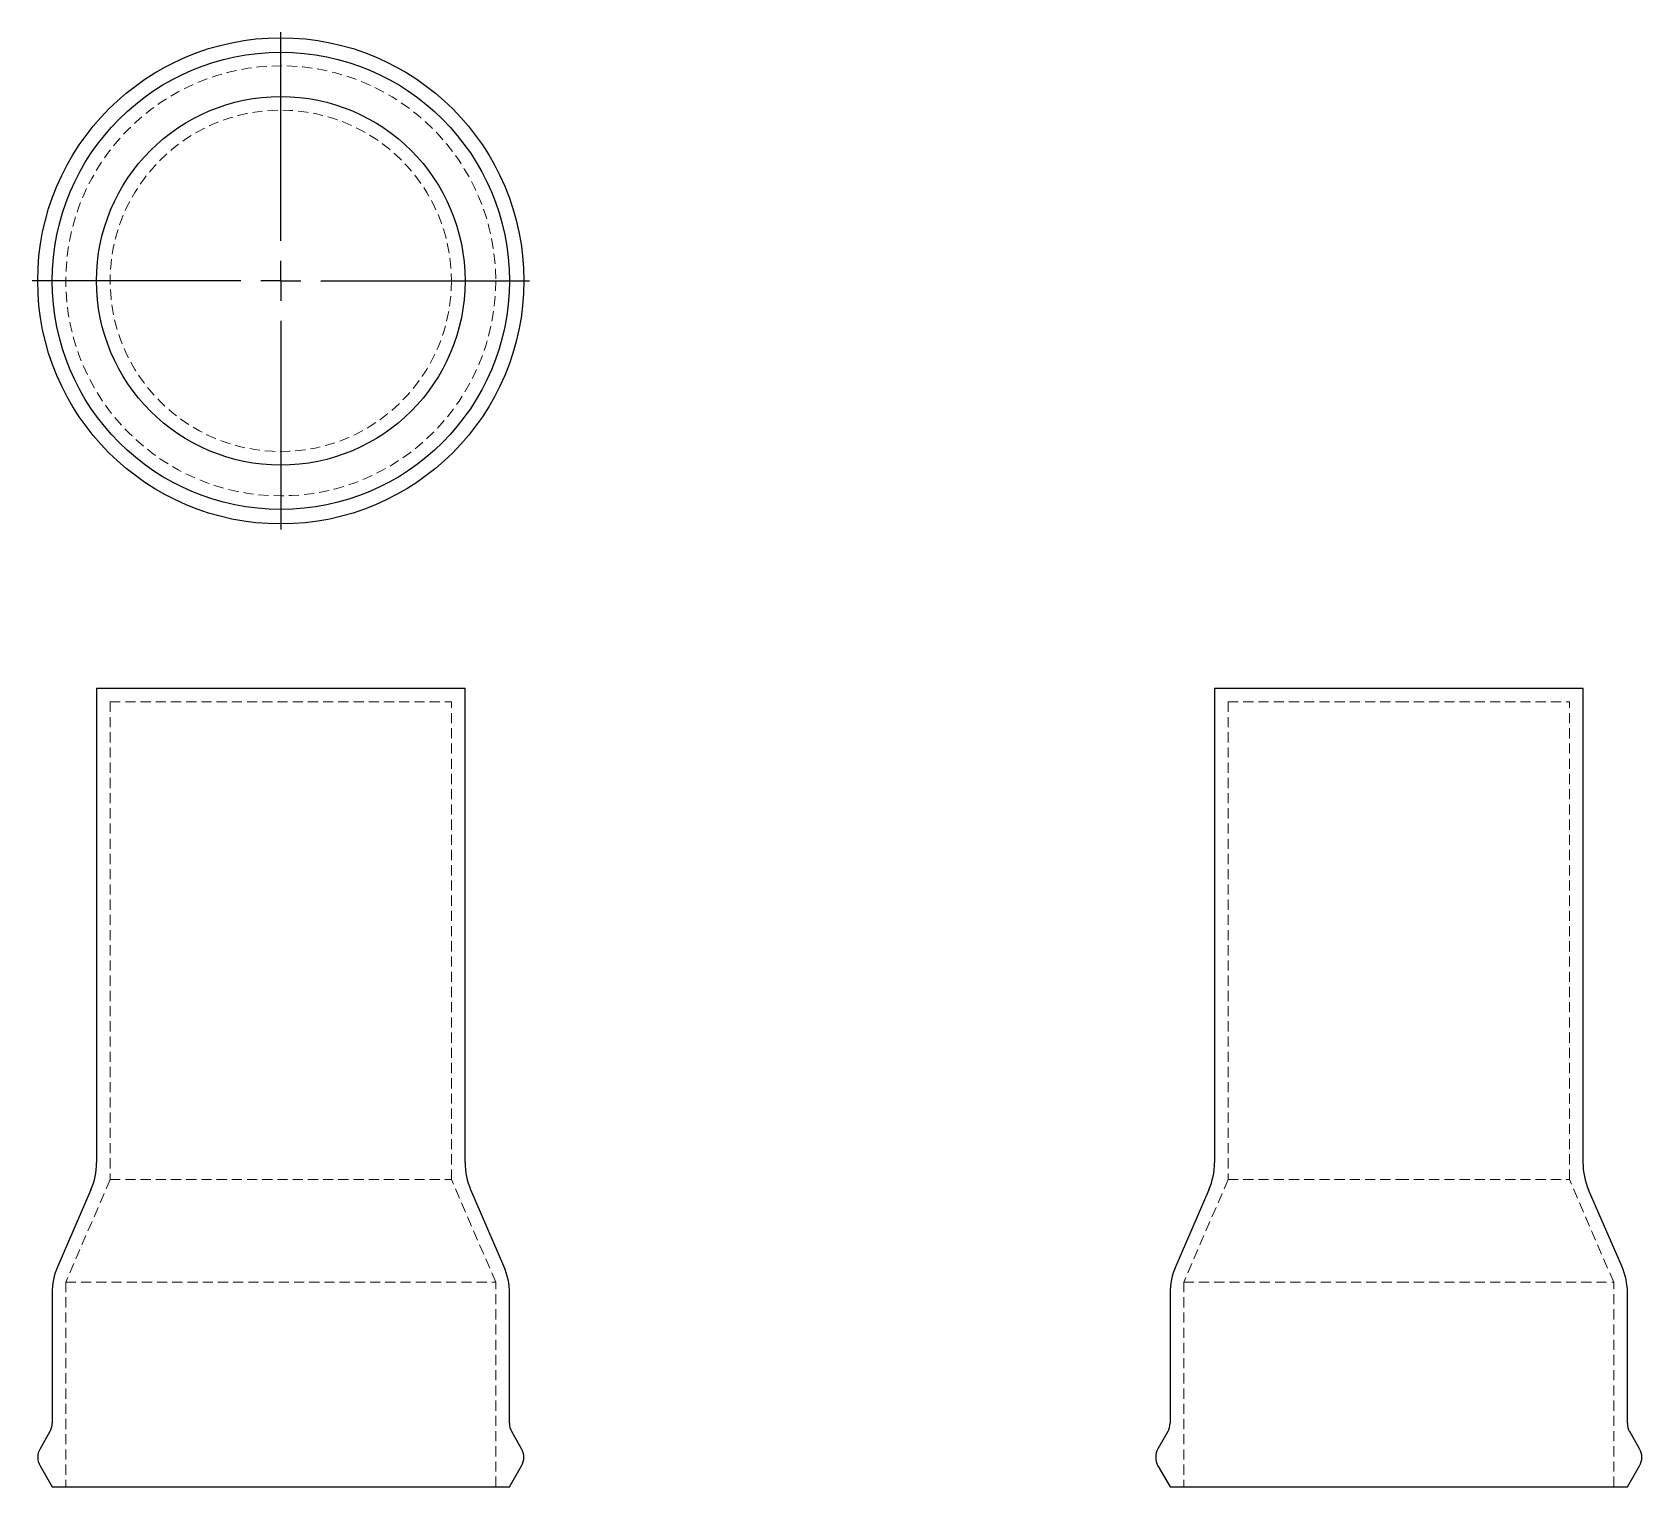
# Model space of a CAD drawing. Header units: millimetres. Extents: x 52 to 253, y 7 to 189.
import ezdxf

# ---------------------------------------------------------------- set-up
doc = ezdxf.new("R2010")
doc.units = ezdxf.units.MM
doc.linetypes.add('HIDDEN', pattern=[1.905, 1.27, -0.635])
doc.layers.add('10', color=7, linetype='Continuous')

# ---------------------------------------------------------------- blocks, each defined once
blk = doc.blocks.new('SW_CENTERMARKSYMBOL_0')
at = {"layer": '10', "color": 0}
for p, q in [((0, 5), (0, 31.13)), ((0, 0), (0, 2.5)), ((-5, 0), (-31.13, 0)), ((0, 0), (-2.5, 0)), ((0, 0), (0, -2.5)), ((0, 0), (2.5, 0)), ((5, 0), (31.13, 0)), ((0, -5), (0, -31.13))]:
    blk.add_line(p, q, dxfattribs=at)

msp = doc.modelspace()

# ---------------------------------------------------------------- linework, layer by layer
at = {"color": 7, "linetype": 'Continuous', "lineweight": 25}
for p, q in [((59.92, 107), (59.92, 47.59)), ((59.92, 107), (106.08, 107)), ((106.08, 47.59), (106.08, 107)), ((199.92, 107), (199.92, 47.59)), ((199.92, 107), (223, 107)), ((223, 107), (246.08, 107)), ((246.08, 47.59), (246.08, 107)), ((59.22, 44.19), (55.07, 34.62)), ((110.93, 34.62), (106.78, 44.19)), ((199.22, 44.19), (195.07, 34.62)), ((250.93, 34.62), (246.78, 44.19)), ((54.37, 31.22), (54.37, 14.97)), ((111.63, 14.97), (111.63, 31.22)), ((194.37, 31.22), (194.37, 14.97)), ((251.63, 14.97), (251.63, 31.22)), ((54.08, 13.91), (52.85, 11.77)), ((113.15, 11.77), (111.92, 13.91)), ((194.08, 13.91), (192.85, 11.77)), ((253.15, 11.77), (251.92, 13.91)), ((52.85, 9.63), (54.37, 7)), ((111.63, 7), (113.15, 9.63)), ((192.85, 9.63), (194.37, 7)), ((251.63, 7), (253.15, 9.63)), ((54.37, 7), (111.63, 7)), ((194.37, 7), (223, 7)), ((223, 7), (251.63, 7))]:
    msp.add_line(p, q, dxfattribs=at)
at = {"color": 7, "linetype": 'HIDDEN', "lineweight": 18}
for p, q in [((61.63, 105.29), (104.37, 105.29)), ((61.63, 105.29), (61.63, 45.46)), ((104.37, 45.46), (104.37, 105.29)), ((201.63, 105.29), (223, 105.29)), ((201.63, 105.29), (201.63, 45.46)), ((223, 105.29), (244.37, 105.29)), ((244.37, 45.46), (244.37, 105.29)), ((61.63, 45.46), (56.08, 32.64)), ((61.63, 45.46), (104.37, 45.46)), ((109.92, 32.64), (104.37, 45.46)), ((201.63, 45.46), (196.08, 32.64)), ((201.63, 45.46), (223, 45.46)), ((223, 45.46), (244.37, 45.46)), ((249.92, 32.64), (244.37, 45.46)), ((56.08, 32.64), (109.92, 32.64)), ((56.08, 32.64), (56.08, 7)), ((109.92, 7), (109.92, 32.64)), ((196.08, 32.64), (223, 32.64)), ((196.08, 32.64), (196.08, 7)), ((223, 32.64), (249.92, 32.64)), ((249.92, 7), (249.92, 32.64))]:
    msp.add_line(p, q, dxfattribs=at)
at = {"color": 7, "linetype": 'Continuous', "lineweight": 25}
for radius in [30.44, 28.63, 23.08]:
    msp.add_circle((83, 158), radius, dxfattribs=at)
at = {"color": 7, "linetype": 'HIDDEN', "lineweight": 18}
for radius in [26.92, 21.37]:
    msp.add_circle((83, 158), radius, dxfattribs=at)
at = {"color": 7, "linetype": 'Continuous', "lineweight": 25}
for centre, radius, start, end in [((51.38, 47.59), 8.55, 336.5713, 0), ((114.62, 47.59), 8.55, 180, 203.4287), ((191.38, 47.59), 8.55, 336.5713, 0), ((254.62, 47.59), 8.55, 180, 203.4287), ((62.91, 31.22), 8.55, 156.5713, 180), ((103.09, 31.22), 8.55, 0, 23.4287), ((202.91, 31.22), 8.55, 156.5713, 180), ((243.09, 31.22), 8.55, 0, 23.4287), ((52.23, 14.97), 2.14, 330, 0), ((113.77, 14.97), 2.14, 180, 210), ((192.23, 14.97), 2.14, 330, 0), ((253.77, 14.97), 2.14, 180, 210), ((54.7, 10.7), 2.14, 150, 210), ((111.3, 10.7), 2.14, 330, 30), ((194.7, 10.7), 2.14, 150, 210), ((251.3, 10.7), 2.14, 330, 30)]:
    msp.add_arc(centre, radius, start, end, dxfattribs=at)

# ---------------------------------------------------------------- block references
at = {"layer": '10'}
msp.add_blockref('SW_CENTERMARKSYMBOL_0', (83, 158), dxfattribs=at)

doc.saveas('drawing.dxf')
